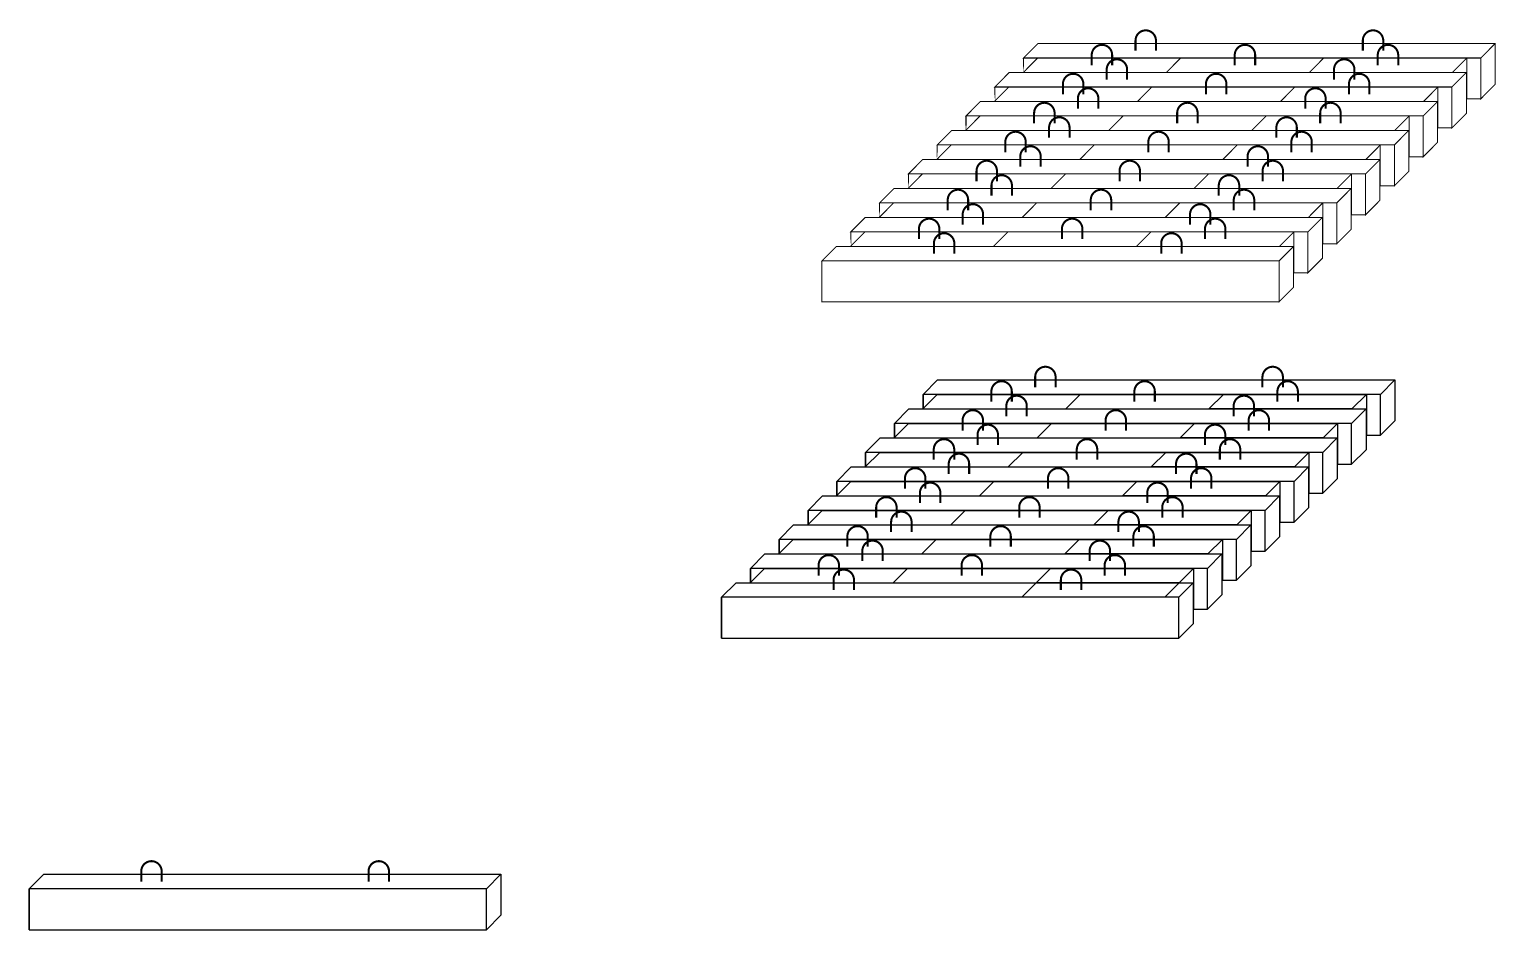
# Model space of a CAD drawing. Header units: millimetres. Extents: x -300689 to 10556, y -104928 to 107291.
# Drawn here: x -47641 to -41899, y 25569 to 29095 of the extents above; entities that cross this region are included whole.
import ezdxf

# ---------------------------------------------------------------- set-up
doc = ezdxf.new("R2010")
doc.units = ezdxf.units.MM
doc.layers.add('линии', color=7, linetype='Continuous')

# ---------------------------------------------------------------- blocks, each defined once
blk = doc.blocks.new('OV')
at = {"layer": 'линии', "linetype": 'ByBlock', "ltscale": 0.25}
blk.add_line((-48058.1, 27261.8), (-48058.1, 27261.8), dxfattribs=at)
at = {"layer": 'линии', "linetype": 'ByBlock', "ltscale": 0.25, "const_width": 8}
for points in [[(-46886.9, 28027.9), (-46886.9, 28067.9, -1), (-46806.9, 28067.9), (-46806.9, 28027.9)], [(-45916.9, 28027.9), (-45916.9, 28067.9, 1), (-45996.9, 28067.9), (-45996.9, 28027.9)], [(-46978.3, 27971.2), (-46978.3, 28011.2, 1), (-47058.3, 28011.2), (-47058.3, 27971.2)], [(-46418.3, 27971.2), (-46418.3, 28011.2, 1), (-46498.3, 28011.2), (-46498.3, 27971.2)], [(-45858.3, 27971.2), (-45858.3, 28011.2, 1), (-45938.3, 28011.2), (-45938.3, 27971.2)], [(-46999.7, 27914.4), (-46999.7, 27954.4, -1), (-46919.7, 27954.4), (-46919.7, 27914.4)], [(-46029.7, 27914.4), (-46029.7, 27954.4, 1), (-46109.7, 27954.4), (-46109.7, 27914.4)], [(-47091, 27857.7), (-47091, 27897.7, 1), (-47171, 27897.7), (-47171, 27857.7)], [(-46531, 27857.7), (-46531, 27897.7, 1), (-46611, 27897.7), (-46611, 27857.7)], [(-45971, 27857.7), (-45971, 27897.7, 1), (-46051, 27897.7), (-46051, 27857.7)], [(-47112.4, 27800.9), (-47112.4, 27840.9, -1), (-47032.4, 27840.9), (-47032.4, 27800.9)], [(-46142.4, 27800.9), (-46142.4, 27840.9, 1), (-46222.4, 27840.9), (-46222.4, 27800.9)], [(-47203.8, 27744.2), (-47203.8, 27784.2, 1), (-47283.8, 27784.2), (-47283.8, 27744.2)], [(-46643.8, 27744.2), (-46643.8, 27784.2, 1), (-46723.8, 27784.2), (-46723.8, 27744.2)], [(-46083.8, 27744.2), (-46083.8, 27784.2, 1), (-46163.8, 27784.2), (-46163.8, 27744.2)], [(-47225.2, 27687.4), (-47225.2, 27727.4, -1), (-47145.2, 27727.4), (-47145.2, 27687.4)], [(-46255.2, 27687.4), (-46255.2, 27727.4, 1), (-46335.2, 27727.4), (-46335.2, 27687.4)], [(-47316.6, 27630.7), (-47316.6, 27670.7, 1), (-47396.6, 27670.7), (-47396.6, 27630.7)], [(-46756.6, 27630.7), (-46756.6, 27670.7, 1), (-46836.6, 27670.7), (-46836.6, 27630.7)], [(-46196.6, 27630.7), (-46196.6, 27670.7, 1), (-46276.6, 27670.7), (-46276.6, 27630.7)], [(-47338, 27573.9), (-47338, 27613.9, -1), (-47258, 27613.9), (-47258, 27573.9)], [(-46368, 27573.9), (-46368, 27613.9, 1), (-46448, 27613.9), (-46448, 27573.9)], [(-47429.4, 27517.2), (-47429.4, 27557.2, 1), (-47509.4, 27557.2), (-47509.4, 27517.2)], [(-46869.4, 27517.2), (-46869.4, 27557.2, 1), (-46949.4, 27557.2), (-46949.4, 27517.2)], [(-46309.4, 27517.2), (-46309.4, 27557.2, 1), (-46389.4, 27557.2), (-46389.4, 27517.2)], [(-47450.8, 27460.4), (-47450.8, 27500.4, -1), (-47370.8, 27500.4), (-47370.8, 27460.4)], [(-46480.8, 27460.4), (-46480.8, 27500.4, 1), (-46560.8, 27500.4), (-46560.8, 27460.4)], [(-47542.1, 27403.7), (-47542.1, 27443.7, 1), (-47622.1, 27443.7), (-47622.1, 27403.7)], [(-46982.1, 27403.7), (-46982.1, 27443.7, 1), (-47062.1, 27443.7), (-47062.1, 27403.7)], [(-46422.1, 27403.7), (-46422.1, 27443.7, 1), (-46502.1, 27443.7), (-46502.1, 27403.7)], [(-47563.5, 27346.9), (-47563.5, 27386.9, -1), (-47483.5, 27386.9), (-47483.5, 27346.9)], [(-46593.5, 27346.9), (-46593.5, 27386.9, 1), (-46673.5, 27386.9), (-46673.5, 27346.9)], [(-47654.9, 27290.2), (-47654.9, 27330.2, 1), (-47734.9, 27330.2), (-47734.9, 27290.2)], [(-47094.9, 27290.2), (-47094.9, 27330.2, 1), (-47174.9, 27330.2), (-47174.9, 27290.2)], [(-46534.9, 27290.2), (-46534.9, 27330.2, 1), (-46614.9, 27330.2), (-46614.9, 27290.2)], [(-47676.3, 27233.4), (-47676.3, 27273.4, -1), (-47596.3, 27273.4), (-47596.3, 27233.4)], [(-46706.3, 27233.4), (-46706.3, 27273.4, 1), (-46786.3, 27273.4), (-46786.3, 27233.4)]]:
    blk.add_lwpolyline(points, format="xyb", dxfattribs=at)
at = {"layer": 'линии', "linetype": 'ByBlock', "ltscale": 0.25, "const_width": 4}
for points in [[(-47325.1, 27942.8), (-47325.1, 27999.6), (-47268.7, 28056.3), (-45478.7, 28056.3), (-45478.7, 27896.3), (-45535.1, 27839.6), (-45535.1, 27999.6), (-45478.7, 28056.3), (-45535.1, 27999.6), (-47325.1, 27999.6), (-47268.7, 28056.3), (-47325.1, 27999.6), (-47325.1, 27942.8)], [(-47437.9, 27829.3), (-47437.9, 27886.1), (-47381.5, 27942.8), (-45591.5, 27942.8), (-45591.5, 27782.8), (-45647.9, 27726.1), (-45647.9, 27886.1), (-45591.5, 27942.8), (-45647.9, 27886.1), (-47437.9, 27886.1), (-47381.5, 27942.8), (-47437.9, 27886.1), (-47437.9, 27829.3)], [(-47550.6, 27715.8), (-47550.6, 27772.6), (-47494.2, 27829.3), (-45704.2, 27829.3), (-45704.2, 27669.3), (-45760.6, 27612.6), (-45760.6, 27772.6), (-45704.2, 27829.3), (-45760.6, 27772.6), (-47550.6, 27772.6), (-47494.2, 27829.3), (-47550.6, 27772.6), (-47550.6, 27715.8)], [(-47663.4, 27602.3), (-47663.4, 27659.1), (-47607, 27715.8), (-45817, 27715.8), (-45817, 27555.8), (-45873.4, 27499.1), (-45873.4, 27659.1), (-45817, 27715.8), (-45873.4, 27659.1), (-47663.4, 27659.1), (-47607, 27715.8), (-47663.4, 27659.1), (-47663.4, 27602.3)], [(-47776.2, 27488.8), (-47776.2, 27545.6), (-47719.8, 27602.3), (-45929.8, 27602.3), (-45929.8, 27442.3), (-45986.2, 27385.6), (-45986.2, 27545.6), (-45929.8, 27602.3), (-45986.2, 27545.6), (-47776.2, 27545.6), (-47719.8, 27602.3), (-47776.2, 27545.6), (-47776.2, 27488.8)], [(-47888.9, 27375.3), (-47888.9, 27432.1), (-47832.6, 27488.8), (-46042.6, 27488.8), (-46042.6, 27328.8), (-46098.9, 27272.1), (-46098.9, 27432.1), (-46042.6, 27488.8), (-46098.9, 27432.1), (-47888.9, 27432.1), (-47832.6, 27488.8), (-47888.9, 27432.1), (-47888.9, 27375.3)], [(-48001.7, 27261.8), (-48001.7, 27318.6), (-47945.3, 27375.3), (-46155.3, 27375.3), (-46155.3, 27215.3), (-46211.7, 27158.6), (-46211.7, 27318.6), (-46155.3, 27375.3), (-46211.7, 27318.6), (-48001.7, 27318.6), (-47945.3, 27375.3), (-48001.7, 27318.6), (-48001.7, 27261.8)]]:
    blk.add_lwpolyline(points, close=True, dxfattribs=at)
for points in [[(-47326.5, 27942.8), (-47270.1, 27999.6), (-46710.1, 27999.6)], [(-45590.1, 27839.6), (-45535.1, 27839.6), (-45535.1, 27999.6), (-47325.1, 27999.6)], [(-46766.5, 27942.8), (-46710.1, 27999.6), (-46150.1, 27999.6), (-46150.1, 27999.6), (-46150.1, 27999.6)], [(-46206.5, 27942.8), (-46150.1, 27999.6), (-45590.1, 27999.6), (-45590.1, 27839.6), (-45591.5, 27838.2)], [(-45646.5, 27942.8), (-45590.1, 27999.6), (-45646.5, 27942.8), (-46206.5, 27942.8)], [(-47439.2, 27829.3), (-47382.9, 27886.1), (-46822.9, 27886.1)], [(-45702.9, 27726.1), (-45647.9, 27726.1), (-45647.9, 27886.1), (-47437.9, 27886.1)], [(-46879.2, 27829.3), (-46822.9, 27886.1), (-46262.9, 27886.1), (-46262.9, 27886.1), (-46262.9, 27886.1)], [(-46319.2, 27829.3), (-46262.9, 27886.1), (-45702.9, 27886.1), (-45702.9, 27726.1), (-45704.2, 27724.7)], [(-45759.2, 27829.3), (-45702.9, 27886.1), (-45759.2, 27829.3), (-46319.2, 27829.3)], [(-47552, 27715.8), (-47495.6, 27772.6), (-46935.6, 27772.6)], [(-45815.6, 27612.6), (-45760.6, 27612.6), (-45760.6, 27772.6), (-47550.6, 27772.6)], [(-46992, 27715.8), (-46935.6, 27772.6), (-46375.6, 27772.6), (-46375.6, 27772.6), (-46375.6, 27772.6)], [(-46432, 27715.8), (-46375.6, 27772.6), (-45815.6, 27772.6), (-45815.6, 27612.6), (-45817, 27611.2)], [(-45872, 27715.8), (-45815.6, 27772.6), (-45872, 27715.8), (-46432, 27715.8)], [(-47664.8, 27602.3), (-47608.4, 27659.1), (-47048.4, 27659.1)], [(-45928.4, 27499.1), (-45873.4, 27499.1), (-45873.4, 27659.1), (-47663.4, 27659.1)], [(-47104.8, 27602.3), (-47048.4, 27659.1), (-46488.4, 27659.1), (-46488.4, 27659.1), (-46488.4, 27659.1)], [(-46544.8, 27602.3), (-46488.4, 27659.1), (-45928.4, 27659.1), (-45928.4, 27499.1), (-45929.8, 27497.7)], [(-45984.8, 27602.3), (-45928.4, 27659.1), (-45984.8, 27602.3), (-46544.8, 27602.3)], [(-47777.6, 27488.8), (-47721.2, 27545.6), (-47161.2, 27545.6)], [(-46041.2, 27385.6), (-45986.2, 27385.6), (-45986.2, 27545.6), (-47776.2, 27545.6)], [(-47217.6, 27488.8), (-47161.2, 27545.6), (-46601.2, 27545.6), (-46601.2, 27545.6), (-46601.2, 27545.6)], [(-46657.6, 27488.8), (-46601.2, 27545.6), (-46041.2, 27545.6), (-46041.2, 27385.6), (-46042.6, 27384.2)], [(-46097.6, 27488.8), (-46041.2, 27545.6), (-46097.6, 27488.8), (-46657.6, 27488.8)], [(-47890.3, 27375.3), (-47833.9, 27432.1), (-47273.9, 27432.1)], [(-46153.9, 27272.1), (-46098.9, 27272.1), (-46098.9, 27432.1), (-47888.9, 27432.1)], [(-47330.3, 27375.3), (-47273.9, 27432.1), (-46713.9, 27432.1), (-46713.9, 27432.1), (-46713.9, 27432.1)], [(-46770.3, 27375.3), (-46713.9, 27432.1), (-46153.9, 27432.1), (-46153.9, 27272.1), (-46155.3, 27270.7)], [(-46210.3, 27375.3), (-46153.9, 27432.1), (-46210.3, 27375.3), (-46770.3, 27375.3)], [(-48003.1, 27261.8), (-47946.7, 27318.6), (-47386.7, 27318.6)], [(-46266.7, 27158.6), (-46211.7, 27158.6), (-46211.7, 27318.6), (-48001.7, 27318.6)], [(-47443.1, 27261.8), (-47386.7, 27318.6), (-46826.7, 27318.6), (-46826.7, 27318.6), (-46826.7, 27318.6)], [(-46883.1, 27261.8), (-46826.7, 27318.6), (-46266.7, 27318.6), (-46266.7, 27158.6), (-46268.1, 27157.2)], [(-46323.1, 27261.8), (-46266.7, 27318.6), (-46323.1, 27261.8), (-46883.1, 27261.8)], [(-48114.5, 27045.1), (-48114.5, 27205.1), (-48058.1, 27261.8), (-46268.1, 27261.8), (-46268.1, 27101.8), (-46324.5, 27045.1), (-46324.5, 27205.1), (-46268.1, 27261.8), (-46324.5, 27205.1), (-48114.5, 27205.1), (-48058.1, 27261.8), (-48114.5, 27205.1), (-48114.5, 27045.1), (-46324.5, 27045.1), (-46324.5, 27205.1), (-48114.5, 27205.1)]]:
    blk.add_lwpolyline(points, dxfattribs=at)

msp = doc.modelspace()

# ---------------------------------------------------------------- linework, layer by layer
at = {"layer": 'линии', "linetype": 'ByBlock', "ltscale": 0.25}
for p, q in [((-44873.6552, 26926.95), (-44873.6552, 26926.95)), ((-43698.6552, 26926.95), (-43755.0418, 26870.2001)), ((-43138.6552, 26926.95), (-43195.0418, 26870.2001))]:
    msp.add_line(p, q, dxfattribs=at)
at = {"layer": 'линии', "linetype": 'ByBlock', "ltscale": 0.25, "const_width": 8}
for points in [[(-43702.4357, 27693.0732), (-43702.4357, 27733.0732, -1), (-43622.4357, 27733.0732), (-43622.4357, 27693.0732)], [(-42732.4357, 27693.0732), (-42732.4357, 27733.0732, 1), (-42812.4357, 27733.0732), (-42812.4357, 27693.0732)], [(-43793.8223, 27636.3234), (-43793.8223, 27676.3234, 1), (-43873.8223, 27676.3234), (-43873.8223, 27636.3234)], [(-43233.8223, 27636.3234), (-43233.8223, 27676.3234, 1), (-43313.8223, 27676.3234), (-43313.8223, 27636.3234)], [(-42673.8223, 27636.3234), (-42673.8223, 27676.3234, 1), (-42753.8223, 27676.3234), (-42753.8223, 27636.3234)], [(-43815.2089, 27579.5735), (-43815.2089, 27619.5735, -1), (-43735.2089, 27619.5735), (-43735.2089, 27579.5735)], [(-42845.2089, 27579.5735), (-42845.2089, 27619.5735, 1), (-42925.2089, 27619.5735), (-42925.2089, 27579.5735)], [(-43906.5956, 27522.8236), (-43906.5956, 27562.8236, 1), (-43986.5956, 27562.8236), (-43986.5956, 27522.8236)], [(-43346.5956, 27522.8236), (-43346.5956, 27562.8236, 1), (-43426.5956, 27562.8236), (-43426.5956, 27522.8236)], [(-42786.5956, 27522.8236), (-42786.5956, 27562.8236, 1), (-42866.5956, 27562.8236), (-42866.5956, 27522.8236)], [(-43927.9822, 27466.0738), (-43927.9822, 27506.0738, -1), (-43847.9822, 27506.0738), (-43847.9822, 27466.0738)], [(-42957.9822, 27466.0738), (-42957.9822, 27506.0738, 1), (-43037.9822, 27506.0738), (-43037.9822, 27466.0738)], [(-44019.3688, 27409.3239), (-44019.3688, 27449.3239, 1), (-44099.3688, 27449.3239), (-44099.3688, 27409.3239)], [(-43459.3688, 27409.3239), (-43459.3688, 27449.3239, 1), (-43539.3688, 27449.3239), (-43539.3688, 27409.3239)], [(-42899.3688, 27409.3239), (-42899.3688, 27449.3239, 1), (-42979.3688, 27449.3239), (-42979.3688, 27409.3239)], [(-44040.7555, 27352.574), (-44040.7555, 27392.574, -1), (-43960.7555, 27392.574), (-43960.7555, 27352.574)], [(-43070.7555, 27352.574), (-43070.7555, 27392.574, 1), (-43150.7555, 27392.574), (-43150.7555, 27352.574)], [(-44132.1421, 27295.8241), (-44132.1421, 27335.8241, 1), (-44212.1421, 27335.8241), (-44212.1421, 27295.8241)], [(-43572.1421, 27295.8241), (-43572.1421, 27335.8241, 1), (-43652.1421, 27335.8241), (-43652.1421, 27295.8241)], [(-43012.1421, 27295.8241), (-43012.1421, 27335.8241, 1), (-43092.1421, 27335.8241), (-43092.1421, 27295.8241)], [(-44153.5287, 27239.0743), (-44153.5287, 27279.0743, -1), (-44073.5287, 27279.0743), (-44073.5287, 27239.0743)], [(-43183.5287, 27239.0743), (-43183.5287, 27279.0743, 1), (-43263.5287, 27279.0743), (-43263.5287, 27239.0743)], [(-44244.9153, 27182.3244), (-44244.9153, 27222.3244, 1), (-44324.9153, 27222.3244), (-44324.9153, 27182.3244)], [(-43684.9153, 27182.3244), (-43684.9153, 27222.3244, 1), (-43764.9153, 27222.3244), (-43764.9153, 27182.3244)], [(-43124.9153, 27182.3244), (-43124.9153, 27222.3244, 1), (-43204.9153, 27222.3244), (-43204.9153, 27182.3244)], [(-44266.302, 27125.5745), (-44266.302, 27165.5745, -1), (-44186.302, 27165.5745), (-44186.302, 27125.5745)], [(-43296.302, 27125.5745), (-43296.302, 27165.5745, 1), (-43376.302, 27165.5745), (-43376.302, 27125.5745)], [(-44357.6886, 27068.8246), (-44357.6886, 27108.8246, 1), (-44437.6886, 27108.8246), (-44437.6886, 27068.8246)], [(-43797.6886, 27068.8246), (-43797.6886, 27108.8246, 1), (-43877.6886, 27108.8246), (-43877.6886, 27068.8246)], [(-43237.6886, 27068.8246), (-43237.6886, 27108.8246, 1), (-43317.6886, 27108.8246), (-43317.6886, 27068.8246)], [(-44379.0752, 27012.0748), (-44379.0752, 27052.0748, -1), (-44299.0752, 27052.0748), (-44299.0752, 27012.0748)], [(-43409.0752, 27012.0748), (-43409.0752, 27052.0748, 1), (-43489.0752, 27052.0748), (-43489.0752, 27012.0748)], [(-44470.4619, 26955.3249), (-44470.4619, 26995.3249, 1), (-44550.4619, 26995.3249), (-44550.4619, 26955.3249)], [(-43910.4619, 26955.3249), (-43910.4619, 26995.3249, 1), (-43990.4619, 26995.3249), (-43990.4619, 26955.3249)], [(-43350.4619, 26955.3249), (-43350.4619, 26995.3249, 1), (-43430.4619, 26995.3249), (-43430.4619, 26955.3249)], [(-44491.8485, 26898.575), (-44491.8485, 26938.575, -1), (-44411.8485, 26938.575), (-44411.8485, 26898.575)], [(-43521.8485, 26898.575), (-43521.8485, 26938.575, 1), (-43601.8485, 26938.575), (-43601.8485, 26898.575)], [(-47202.4884, 25757.0264), (-47202.4884, 25797.0264, -1), (-47122.4884, 25797.0264), (-47122.4884, 25757.0264)], [(-46232.4884, 25757.0264), (-46232.4884, 25797.0264, 1), (-46312.4884, 25797.0264), (-46312.4884, 25757.0264)]]:
    msp.add_lwpolyline(points, format="xyb", dxfattribs=at)
at = {"layer": 'линии', "linetype": 'ByBlock', "ltscale": 0.25}
for points in [[(-44140.629, 27607.9484), (-44140.629, 27664.6983), (-44084.2424, 27721.4482), (-42294.2424, 27721.4482), (-42294.2424, 27561.4482), (-42350.629, 27504.6983), (-42350.629, 27664.6983), (-42294.2424, 27721.4482), (-42350.629, 27664.6983), (-44140.629, 27664.6983), (-44084.2424, 27721.4482), (-44140.629, 27664.6983), (-44140.629, 27607.9484)], [(-44253.4023, 27494.4487), (-44253.4023, 27551.1986), (-44197.0156, 27607.9484), (-42407.0156, 27607.9484), (-42407.0156, 27447.9484), (-42463.4023, 27391.1986), (-42463.4023, 27551.1986), (-42407.0156, 27607.9484), (-42463.4023, 27551.1986), (-44253.4023, 27551.1986), (-44197.0156, 27607.9484), (-44253.4023, 27551.1986), (-44253.4023, 27494.4487)], [(-44366.1755, 27380.9489), (-44366.1755, 27437.6988), (-44309.7889, 27494.4487), (-42519.7889, 27494.4487), (-42519.7889, 27334.4487), (-42576.1755, 27277.6988), (-42576.1755, 27437.6988), (-42519.7889, 27494.4487), (-42576.1755, 27437.6988), (-44366.1755, 27437.6988), (-44309.7889, 27494.4487), (-44366.1755, 27437.6988), (-44366.1755, 27380.9489)], [(-44478.9488, 27267.4492), (-44478.9488, 27324.1991), (-44422.5621, 27380.9489), (-42632.5621, 27380.9489), (-42632.5621, 27220.9489), (-42688.9488, 27164.1991), (-42688.9488, 27324.1991), (-42632.5621, 27380.9489), (-42688.9488, 27324.1991), (-44478.9488, 27324.1991), (-44422.5621, 27380.9489), (-44478.9488, 27324.1991), (-44478.9488, 27267.4492)], [(-44591.722, 27153.9495), (-44591.722, 27210.6993), (-44535.3354, 27267.4492), (-42745.3354, 27267.4492), (-42745.3354, 27107.4492), (-42801.722, 27050.6993), (-42801.722, 27210.6993), (-42745.3354, 27267.4492), (-42801.722, 27210.6993), (-44591.722, 27210.6993), (-44535.3354, 27267.4492), (-44591.722, 27210.6993), (-44591.722, 27153.9495)], [(-44704.4953, 27040.4497), (-44704.4953, 27097.1996), (-44648.1087, 27153.9495), (-42858.1087, 27153.9495), (-42858.1087, 26993.9495), (-42914.4953, 26937.1996), (-42914.4953, 27097.1996), (-42858.1087, 27153.9495), (-42914.4953, 27097.1996), (-44704.4953, 27097.1996), (-44648.1087, 27153.9495), (-44704.4953, 27097.1996), (-44704.4953, 27040.4497)], [(-44817.2685, 26926.95), (-44817.2685, 26983.6998), (-44760.8819, 27040.4497), (-42970.8819, 27040.4497), (-42970.8819, 26880.4497), (-43027.2685, 26823.6998), (-43027.2685, 26983.6998), (-42970.8819, 27040.4497), (-43027.2685, 26983.6998), (-44817.2685, 26983.6998), (-44760.8819, 27040.4497), (-44817.2685, 26983.6998), (-44817.2685, 26926.95)]]:
    msp.add_lwpolyline(points, close=True, dxfattribs=at)
for points in [[(-44142.0156, 27607.9484), (-44085.629, 27664.6983), (-43525.629, 27664.6983)], [(-42405.629, 27504.6983), (-42350.629, 27504.6983), (-42350.629, 27664.6983), (-44140.629, 27664.6983)], [(-43582.0156, 27607.9484), (-43525.629, 27664.6983), (-42965.629, 27664.6983), (-42965.629, 27664.6983), (-42965.629, 27664.6983)], [(-43022.0156, 27607.9484), (-42965.629, 27664.6983), (-42405.629, 27664.6983), (-42405.629, 27504.6983), (-42407.0156, 27503.3027)], [(-42462.0156, 27607.9484), (-42405.629, 27664.6983), (-42462.0156, 27607.9484), (-43022.0156, 27607.9484)], [(-44254.7889, 27494.4487), (-44198.4023, 27551.1986), (-43638.4023, 27551.1986)], [(-42518.4023, 27391.1986), (-42463.4023, 27391.1986), (-42463.4023, 27551.1986), (-44253.4023, 27551.1986)], [(-43694.7889, 27494.4487), (-43638.4023, 27551.1986), (-43078.4023, 27551.1986), (-43078.4023, 27551.1986), (-43078.4023, 27551.1986)], [(-43134.7889, 27494.4487), (-43078.4023, 27551.1986), (-42518.4023, 27551.1986), (-42518.4023, 27391.1986), (-42519.7889, 27389.803)], [(-42574.7889, 27494.4487), (-42518.4023, 27551.1986), (-42574.7889, 27494.4487), (-43134.7889, 27494.4487)], [(-44367.5621, 27380.9489), (-44311.1755, 27437.6988), (-43751.1755, 27437.6988)], [(-42631.1755, 27277.6988), (-42576.1755, 27277.6988), (-42576.1755, 27437.6988), (-44366.1755, 27437.6988)], [(-43807.5621, 27380.9489), (-43751.1755, 27437.6988), (-43191.1755, 27437.6988), (-43191.1755, 27437.6988), (-43191.1755, 27437.6988)], [(-43247.5621, 27380.9489), (-43191.1755, 27437.6988), (-42631.1755, 27437.6988), (-42631.1755, 27277.6988), (-42632.5621, 27276.3033)], [(-42687.5621, 27380.9489), (-42631.1755, 27437.6988), (-42687.5621, 27380.9489), (-43247.5621, 27380.9489)], [(-44480.3354, 27267.4492), (-44423.9488, 27324.1991), (-43863.9488, 27324.1991)], [(-42743.9488, 27164.1991), (-42688.9488, 27164.1991), (-42688.9488, 27324.1991), (-44478.9488, 27324.1991)], [(-43920.3354, 27267.4492), (-43863.9488, 27324.1991), (-43303.9488, 27324.1991), (-43303.9488, 27324.1991), (-43303.9488, 27324.1991)], [(-43360.3354, 27267.4492), (-43303.9488, 27324.1991), (-42743.9488, 27324.1991), (-42743.9488, 27164.1991), (-42745.3354, 27162.8035)], [(-42800.3354, 27267.4492), (-42743.9488, 27324.1991), (-42800.3354, 27267.4492), (-43360.3354, 27267.4492)], [(-44593.1087, 27153.9495), (-44536.722, 27210.6993), (-43976.722, 27210.6993)], [(-42856.722, 27050.6993), (-42801.722, 27050.6993), (-42801.722, 27210.6993), (-44591.722, 27210.6993)], [(-44033.1087, 27153.9495), (-43976.722, 27210.6993), (-43416.722, 27210.6993), (-43416.722, 27210.6993), (-43416.722, 27210.6993)], [(-43473.1087, 27153.9495), (-43416.722, 27210.6993), (-42856.722, 27210.6993), (-42856.722, 27050.6993), (-42858.1087, 27049.3038)], [(-42913.1087, 27153.9495), (-42856.722, 27210.6993), (-42913.1087, 27153.9495), (-43473.1087, 27153.9495)], [(-44705.8819, 27040.4497), (-44649.4953, 27097.1996), (-44089.4953, 27097.1996)], [(-42969.4953, 26937.1996), (-42914.4953, 26937.1996), (-42914.4953, 27097.1996), (-44704.4953, 27097.1996)], [(-44145.8819, 27040.4497), (-44089.4953, 27097.1996), (-43529.4953, 27097.1996), (-43529.4953, 27097.1996), (-43529.4953, 27097.1996)], [(-43585.8819, 27040.4497), (-43529.4953, 27097.1996), (-42969.4953, 27097.1996), (-42969.4953, 26937.1996), (-42970.8819, 26935.804)], [(-43025.8819, 27040.4497), (-42969.4953, 27097.1996), (-43025.8819, 27040.4497), (-43585.8819, 27040.4497)], [(-44818.6552, 26926.95), (-44762.2685, 26983.6998), (-44202.2685, 26983.6998)], [(-43082.2685, 26823.6998), (-43027.2685, 26823.6998), (-43027.2685, 26983.6998), (-44817.2685, 26983.6998)], [(-44258.6552, 26926.95), (-44202.2685, 26983.6998), (-43642.2685, 26983.6998), (-43642.2685, 26983.6998), (-43642.2685, 26983.6998)], [(-43698.6552, 26926.95), (-43642.2685, 26983.6998), (-43082.2685, 26983.6998), (-43082.2685, 26823.6998), (-43083.6552, 26822.3043)], [(-43138.6552, 26926.95), (-43082.2685, 26983.6998), (-43138.6552, 26926.95), (-43698.6552, 26926.95)], [(-44930.0418, 26710.2001), (-44930.0418, 26870.2001), (-44873.6552, 26926.95), (-43083.6552, 26926.95), (-43083.6552, 26766.95), (-43140.0418, 26710.2001), (-43140.0418, 26870.2001), (-43083.6552, 26926.95), (-43140.0418, 26870.2001), (-44930.0418, 26870.2001), (-44873.6552, 26926.95), (-44930.0418, 26870.2001), (-44930.0418, 26710.2001), (-43140.0418, 26710.2001), (-43140.0418, 26870.2001), (-44930.0418, 26870.2001)], [(-47640.6817, 25568.6515), (-47640.6817, 25728.6515), (-47584.2951, 25785.4014), (-45794.2951, 25785.4014), (-45794.2951, 25625.4014), (-45850.6817, 25568.6515), (-45850.6817, 25728.6515), (-45794.2951, 25785.4014), (-45850.6817, 25728.6515), (-47640.6817, 25728.6515), (-47584.2951, 25785.4014), (-47640.6817, 25728.6515), (-47640.6817, 25568.6515), (-45850.6817, 25568.6515), (-45850.6817, 25728.6515), (-47640.6817, 25728.6515)]]:
    msp.add_lwpolyline(points, dxfattribs=at)

# ---------------------------------------------------------------- block references
at = {"layer": 'линии', "linetype": 'ByBlock'}
msp.add_blockref('OV', (3577.3803, 982.6255), dxfattribs=at)

doc.saveas('drawing.dxf')
